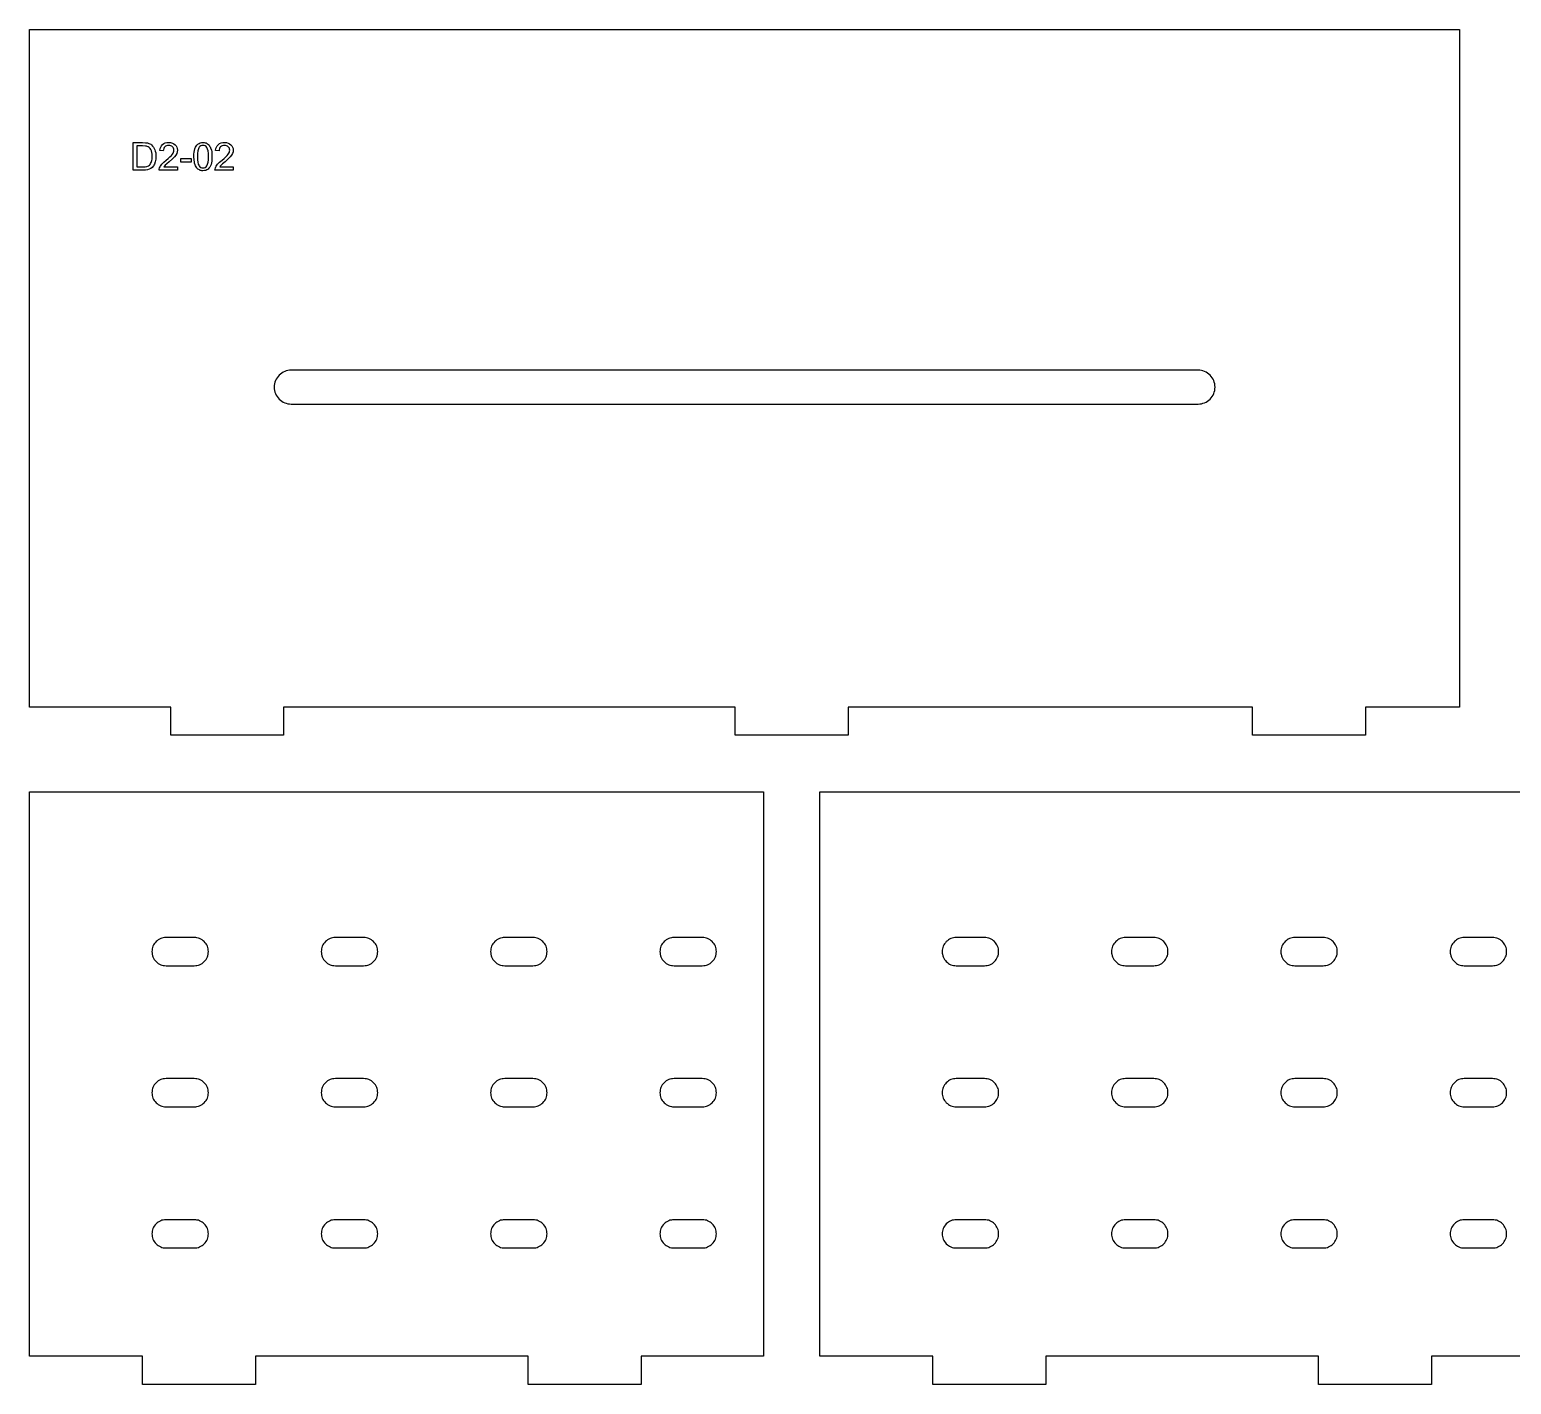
# Model space of a CAD drawing. Header units: millimetres. Extents: x 6 to 576, y -336 to -6.
# Drawn here: x 6 to 163.5, y -150 to -6 of the extents above; entities that cross this region are included whole.
import ezdxf

# ---------------------------------------------------------------- set-up
doc = ezdxf.new("R2010")
doc.units = ezdxf.units.MM
for name, color, linetype in [('cut_inner', 7, 'Continuous'), ('cut_outer', 7, 'Continuous'), ('engrave', 5, 'Continuous')]:
    doc.layers.add(name, color=color, linetype=linetype)

msp = doc.modelspace()

# ---------------------------------------------------------------- linework, layer by layer
at = {"layer": 'cut_inner'}
for points in [[(33.8, -45.8), (130.2, -45.8), (130.38, -45.79), (130.55, -45.77), (130.72, -45.72), (130.89, -45.66), (131.05, -45.59), (131.2, -45.5), (131.34, -45.39), (131.47, -45.27), (131.59, -45.14), (131.7, -45), (131.79, -44.85), (131.86, -44.69), (131.92, -44.52), (131.97, -44.35), (131.99, -44.18), (132, -44), (132, -44), (131.99, -43.82), (131.97, -43.65), (131.92, -43.48), (131.86, -43.31), (131.79, -43.15), (131.7, -43), (131.59, -42.86), (131.47, -42.73), (131.34, -42.61), (131.2, -42.5), (131.05, -42.41), (130.89, -42.34), (130.72, -42.28), (130.55, -42.23), (130.38, -42.21), (130.2, -42.2), (33.8, -42.2), (33.62, -42.21), (33.45, -42.23), (33.28, -42.28), (33.11, -42.34), (32.95, -42.41), (32.8, -42.5), (32.66, -42.61), (32.53, -42.73), (32.41, -42.86), (32.3, -43), (32.21, -43.15), (32.14, -43.31), (32.08, -43.48), (32.03, -43.65), (32.01, -43.82), (32, -44), (32, -44), (32.01, -44.18), (32.03, -44.35), (32.08, -44.52), (32.14, -44.69), (32.21, -44.85), (32.3, -45), (32.41, -45.14), (32.53, -45.27), (32.66, -45.39), (32.8, -45.5), (32.95, -45.59), (33.11, -45.66), (33.28, -45.72), (33.45, -45.77), (33.62, -45.79), (33.8, -45.8)], [(20.5, -105.5), (23.5, -105.5), (23.65, -105.49), (23.79, -105.47), (23.94, -105.44), (24.07, -105.39), (24.21, -105.32), (24.33, -105.25), (24.45, -105.16), (24.56, -105.06), (24.66, -104.95), (24.75, -104.83), (24.82, -104.71), (24.89, -104.57), (24.94, -104.44), (24.97, -104.29), (24.99, -104.15), (25, -104), (25, -104), (24.99, -103.85), (24.97, -103.71), (24.94, -103.56), (24.89, -103.43), (24.82, -103.29), (24.75, -103.17), (24.66, -103.05), (24.56, -102.94), (24.45, -102.84), (24.33, -102.75), (24.21, -102.68), (24.07, -102.61), (23.94, -102.56), (23.79, -102.53), (23.65, -102.51), (23.5, -102.5), (20.5, -102.5), (20.35, -102.51), (20.21, -102.53), (20.06, -102.56), (19.93, -102.61), (19.79, -102.68), (19.67, -102.75), (19.55, -102.84), (19.44, -102.94), (19.34, -103.05), (19.25, -103.17), (19.18, -103.29), (19.11, -103.43), (19.06, -103.56), (19.03, -103.71), (19.01, -103.85), (19, -104), (19, -104), (19.01, -104.15), (19.03, -104.29), (19.06, -104.44), (19.11, -104.57), (19.18, -104.71), (19.25, -104.83), (19.34, -104.95), (19.44, -105.06), (19.55, -105.16), (19.67, -105.25), (19.79, -105.32), (19.93, -105.39), (20.06, -105.44), (20.21, -105.47), (20.35, -105.49), (20.5, -105.5)], [(38.5, -105.5), (41.5, -105.5), (41.65, -105.49), (41.79, -105.47), (41.94, -105.44), (42.07, -105.39), (42.21, -105.32), (42.33, -105.25), (42.45, -105.16), (42.56, -105.06), (42.66, -104.95), (42.75, -104.83), (42.82, -104.71), (42.89, -104.57), (42.94, -104.44), (42.97, -104.29), (42.99, -104.15), (43, -104), (43, -104), (42.99, -103.85), (42.97, -103.71), (42.94, -103.56), (42.89, -103.43), (42.82, -103.29), (42.75, -103.17), (42.66, -103.05), (42.56, -102.94), (42.45, -102.84), (42.33, -102.75), (42.21, -102.68), (42.07, -102.61), (41.94, -102.56), (41.79, -102.53), (41.65, -102.51), (41.5, -102.5), (38.5, -102.5), (38.35, -102.51), (38.21, -102.53), (38.06, -102.56), (37.93, -102.61), (37.79, -102.68), (37.67, -102.75), (37.55, -102.84), (37.44, -102.94), (37.34, -103.05), (37.25, -103.17), (37.18, -103.29), (37.11, -103.43), (37.06, -103.56), (37.03, -103.71), (37.01, -103.85), (37, -104), (37, -104), (37.01, -104.15), (37.03, -104.29), (37.06, -104.44), (37.11, -104.57), (37.18, -104.71), (37.25, -104.83), (37.34, -104.95), (37.44, -105.06), (37.55, -105.16), (37.67, -105.25), (37.79, -105.32), (37.93, -105.39), (38.06, -105.44), (38.21, -105.47), (38.35, -105.49), (38.5, -105.5)], [(56.5, -105.5), (59.5, -105.5), (59.65, -105.49), (59.79, -105.47), (59.94, -105.44), (60.07, -105.39), (60.21, -105.32), (60.33, -105.25), (60.45, -105.16), (60.56, -105.06), (60.66, -104.95), (60.75, -104.83), (60.82, -104.71), (60.89, -104.57), (60.94, -104.44), (60.97, -104.29), (60.99, -104.15), (61, -104), (61, -104), (60.99, -103.85), (60.97, -103.71), (60.94, -103.56), (60.89, -103.43), (60.82, -103.29), (60.75, -103.17), (60.66, -103.05), (60.56, -102.94), (60.45, -102.84), (60.33, -102.75), (60.21, -102.68), (60.07, -102.61), (59.94, -102.56), (59.79, -102.53), (59.65, -102.51), (59.5, -102.5), (56.5, -102.5), (56.35, -102.51), (56.21, -102.53), (56.06, -102.56), (55.93, -102.61), (55.79, -102.68), (55.67, -102.75), (55.55, -102.84), (55.44, -102.94), (55.34, -103.05), (55.25, -103.17), (55.18, -103.29), (55.11, -103.43), (55.06, -103.56), (55.03, -103.71), (55.01, -103.85), (55, -104), (55, -104), (55.01, -104.15), (55.03, -104.29), (55.06, -104.44), (55.11, -104.57), (55.18, -104.71), (55.25, -104.83), (55.34, -104.95), (55.44, -105.06), (55.55, -105.16), (55.67, -105.25), (55.79, -105.32), (55.93, -105.39), (56.06, -105.44), (56.21, -105.47), (56.35, -105.49), (56.5, -105.5)], [(74.5, -105.5), (77.5, -105.5), (77.65, -105.49), (77.79, -105.47), (77.94, -105.44), (78.07, -105.39), (78.21, -105.32), (78.33, -105.25), (78.45, -105.16), (78.56, -105.06), (78.66, -104.95), (78.75, -104.83), (78.82, -104.71), (78.89, -104.57), (78.94, -104.44), (78.97, -104.29), (78.99, -104.15), (79, -104), (79, -104), (78.99, -103.85), (78.97, -103.71), (78.94, -103.56), (78.89, -103.43), (78.82, -103.29), (78.75, -103.17), (78.66, -103.05), (78.56, -102.94), (78.45, -102.84), (78.33, -102.75), (78.21, -102.68), (78.07, -102.61), (77.94, -102.56), (77.79, -102.53), (77.65, -102.51), (77.5, -102.5), (74.5, -102.5), (74.35, -102.51), (74.21, -102.53), (74.06, -102.56), (73.93, -102.61), (73.79, -102.68), (73.67, -102.75), (73.55, -102.84), (73.44, -102.94), (73.34, -103.05), (73.25, -103.17), (73.18, -103.29), (73.11, -103.43), (73.06, -103.56), (73.03, -103.71), (73.01, -103.85), (73, -104), (73, -104), (73.01, -104.15), (73.03, -104.29), (73.06, -104.44), (73.11, -104.57), (73.18, -104.71), (73.25, -104.83), (73.34, -104.95), (73.44, -105.06), (73.55, -105.16), (73.67, -105.25), (73.79, -105.32), (73.93, -105.39), (74.06, -105.44), (74.21, -105.47), (74.35, -105.49), (74.5, -105.5)], [(104.5, -105.5), (107.5, -105.5), (107.65, -105.49), (107.79, -105.47), (107.94, -105.44), (108.07, -105.39), (108.21, -105.32), (108.33, -105.25), (108.45, -105.16), (108.56, -105.06), (108.66, -104.95), (108.75, -104.83), (108.82, -104.71), (108.89, -104.57), (108.94, -104.44), (108.97, -104.29), (108.99, -104.15), (109, -104), (109, -104), (108.99, -103.85), (108.97, -103.71), (108.94, -103.56), (108.89, -103.43), (108.82, -103.29), (108.75, -103.17), (108.66, -103.05), (108.56, -102.94), (108.45, -102.84), (108.33, -102.75), (108.21, -102.68), (108.07, -102.61), (107.94, -102.56), (107.79, -102.53), (107.65, -102.51), (107.5, -102.5), (104.5, -102.5), (104.35, -102.51), (104.21, -102.53), (104.06, -102.56), (103.93, -102.61), (103.79, -102.68), (103.67, -102.75), (103.55, -102.84), (103.44, -102.94), (103.34, -103.05), (103.25, -103.17), (103.18, -103.29), (103.11, -103.43), (103.06, -103.56), (103.03, -103.71), (103.01, -103.85), (103, -104), (103, -104), (103.01, -104.15), (103.03, -104.29), (103.06, -104.44), (103.11, -104.57), (103.18, -104.71), (103.25, -104.83), (103.34, -104.95), (103.44, -105.06), (103.55, -105.16), (103.67, -105.25), (103.79, -105.32), (103.93, -105.39), (104.06, -105.44), (104.21, -105.47), (104.35, -105.49), (104.5, -105.5)], [(122.5, -105.5), (125.5, -105.5), (125.65, -105.49), (125.79, -105.47), (125.94, -105.44), (126.07, -105.39), (126.21, -105.32), (126.33, -105.25), (126.45, -105.16), (126.56, -105.06), (126.66, -104.95), (126.75, -104.83), (126.82, -104.71), (126.89, -104.57), (126.94, -104.44), (126.97, -104.29), (126.99, -104.15), (127, -104), (127, -104), (126.99, -103.85), (126.97, -103.71), (126.94, -103.56), (126.89, -103.43), (126.82, -103.29), (126.75, -103.17), (126.66, -103.05), (126.56, -102.94), (126.45, -102.84), (126.33, -102.75), (126.21, -102.68), (126.07, -102.61), (125.94, -102.56), (125.79, -102.53), (125.65, -102.51), (125.5, -102.5), (122.5, -102.5), (122.35, -102.51), (122.21, -102.53), (122.06, -102.56), (121.93, -102.61), (121.79, -102.68), (121.67, -102.75), (121.55, -102.84), (121.44, -102.94), (121.34, -103.05), (121.25, -103.17), (121.18, -103.29), (121.11, -103.43), (121.06, -103.56), (121.03, -103.71), (121.01, -103.85), (121, -104), (121, -104), (121.01, -104.15), (121.03, -104.29), (121.06, -104.44), (121.11, -104.57), (121.18, -104.71), (121.25, -104.83), (121.34, -104.95), (121.44, -105.06), (121.55, -105.16), (121.67, -105.25), (121.79, -105.32), (121.93, -105.39), (122.06, -105.44), (122.21, -105.47), (122.35, -105.49), (122.5, -105.5)], [(140.5, -105.5), (143.5, -105.5), (143.65, -105.49), (143.79, -105.47), (143.94, -105.44), (144.07, -105.39), (144.21, -105.32), (144.33, -105.25), (144.45, -105.16), (144.56, -105.06), (144.66, -104.95), (144.75, -104.83), (144.82, -104.71), (144.89, -104.57), (144.94, -104.44), (144.97, -104.29), (144.99, -104.15), (145, -104), (145, -104), (144.99, -103.85), (144.97, -103.71), (144.94, -103.56), (144.89, -103.43), (144.82, -103.29), (144.75, -103.17), (144.66, -103.05), (144.56, -102.94), (144.45, -102.84), (144.33, -102.75), (144.21, -102.68), (144.07, -102.61), (143.94, -102.56), (143.79, -102.53), (143.65, -102.51), (143.5, -102.5), (140.5, -102.5), (140.35, -102.51), (140.21, -102.53), (140.06, -102.56), (139.93, -102.61), (139.79, -102.68), (139.67, -102.75), (139.55, -102.84), (139.44, -102.94), (139.34, -103.05), (139.25, -103.17), (139.18, -103.29), (139.11, -103.43), (139.06, -103.56), (139.03, -103.71), (139.01, -103.85), (139, -104), (139, -104), (139.01, -104.15), (139.03, -104.29), (139.06, -104.44), (139.11, -104.57), (139.18, -104.71), (139.25, -104.83), (139.34, -104.95), (139.44, -105.06), (139.55, -105.16), (139.67, -105.25), (139.79, -105.32), (139.93, -105.39), (140.06, -105.44), (140.21, -105.47), (140.35, -105.49), (140.5, -105.5)], [(158.5, -105.5), (161.5, -105.5), (161.65, -105.49), (161.79, -105.47), (161.94, -105.44), (162.07, -105.39), (162.21, -105.32), (162.33, -105.25), (162.45, -105.16), (162.56, -105.06), (162.66, -104.95), (162.75, -104.83), (162.82, -104.71), (162.89, -104.57), (162.94, -104.44), (162.97, -104.29), (162.99, -104.15), (163, -104), (163, -104), (162.99, -103.85), (162.97, -103.71), (162.94, -103.56), (162.89, -103.43), (162.82, -103.29), (162.75, -103.17), (162.66, -103.05), (162.56, -102.94), (162.45, -102.84), (162.33, -102.75), (162.21, -102.68), (162.07, -102.61), (161.94, -102.56), (161.79, -102.53), (161.65, -102.51), (161.5, -102.5), (158.5, -102.5), (158.35, -102.51), (158.21, -102.53), (158.06, -102.56), (157.93, -102.61), (157.79, -102.68), (157.67, -102.75), (157.55, -102.84), (157.44, -102.94), (157.34, -103.05), (157.25, -103.17), (157.18, -103.29), (157.11, -103.43), (157.06, -103.56), (157.03, -103.71), (157.01, -103.85), (157, -104), (157, -104), (157.01, -104.15), (157.03, -104.29), (157.06, -104.44), (157.11, -104.57), (157.18, -104.71), (157.25, -104.83), (157.34, -104.95), (157.44, -105.06), (157.55, -105.16), (157.67, -105.25), (157.79, -105.32), (157.93, -105.39), (158.06, -105.44), (158.21, -105.47), (158.35, -105.49), (158.5, -105.5)], [(20.5, -120.5), (23.5, -120.5), (23.65, -120.49), (23.79, -120.47), (23.94, -120.44), (24.07, -120.39), (24.21, -120.32), (24.33, -120.25), (24.45, -120.16), (24.56, -120.06), (24.66, -119.95), (24.75, -119.83), (24.82, -119.71), (24.89, -119.57), (24.94, -119.44), (24.97, -119.29), (24.99, -119.15), (25, -119), (25, -119), (24.99, -118.85), (24.97, -118.71), (24.94, -118.56), (24.89, -118.43), (24.82, -118.29), (24.75, -118.17), (24.66, -118.05), (24.56, -117.94), (24.45, -117.84), (24.33, -117.75), (24.21, -117.68), (24.07, -117.61), (23.94, -117.56), (23.79, -117.53), (23.65, -117.51), (23.5, -117.5), (20.5, -117.5), (20.35, -117.51), (20.21, -117.53), (20.06, -117.56), (19.93, -117.61), (19.79, -117.68), (19.67, -117.75), (19.55, -117.84), (19.44, -117.94), (19.34, -118.05), (19.25, -118.17), (19.18, -118.29), (19.11, -118.43), (19.06, -118.56), (19.03, -118.71), (19.01, -118.85), (19, -119), (19, -119), (19.01, -119.15), (19.03, -119.29), (19.06, -119.44), (19.11, -119.57), (19.18, -119.71), (19.25, -119.83), (19.34, -119.95), (19.44, -120.06), (19.55, -120.16), (19.67, -120.25), (19.79, -120.32), (19.93, -120.39), (20.06, -120.44), (20.21, -120.47), (20.35, -120.49), (20.5, -120.5)], [(38.5, -120.5), (41.5, -120.5), (41.65, -120.49), (41.79, -120.47), (41.94, -120.44), (42.07, -120.39), (42.21, -120.32), (42.33, -120.25), (42.45, -120.16), (42.56, -120.06), (42.66, -119.95), (42.75, -119.83), (42.82, -119.71), (42.89, -119.57), (42.94, -119.44), (42.97, -119.29), (42.99, -119.15), (43, -119), (43, -119), (42.99, -118.85), (42.97, -118.71), (42.94, -118.56), (42.89, -118.43), (42.82, -118.29), (42.75, -118.17), (42.66, -118.05), (42.56, -117.94), (42.45, -117.84), (42.33, -117.75), (42.21, -117.68), (42.07, -117.61), (41.94, -117.56), (41.79, -117.53), (41.65, -117.51), (41.5, -117.5), (38.5, -117.5), (38.35, -117.51), (38.21, -117.53), (38.06, -117.56), (37.93, -117.61), (37.79, -117.68), (37.67, -117.75), (37.55, -117.84), (37.44, -117.94), (37.34, -118.05), (37.25, -118.17), (37.18, -118.29), (37.11, -118.43), (37.06, -118.56), (37.03, -118.71), (37.01, -118.85), (37, -119), (37, -119), (37.01, -119.15), (37.03, -119.29), (37.06, -119.44), (37.11, -119.57), (37.18, -119.71), (37.25, -119.83), (37.34, -119.95), (37.44, -120.06), (37.55, -120.16), (37.67, -120.25), (37.79, -120.32), (37.93, -120.39), (38.06, -120.44), (38.21, -120.47), (38.35, -120.49), (38.5, -120.5)], [(56.5, -120.5), (59.5, -120.5), (59.65, -120.49), (59.79, -120.47), (59.94, -120.44), (60.07, -120.39), (60.21, -120.32), (60.33, -120.25), (60.45, -120.16), (60.56, -120.06), (60.66, -119.95), (60.75, -119.83), (60.82, -119.71), (60.89, -119.57), (60.94, -119.44), (60.97, -119.29), (60.99, -119.15), (61, -119), (61, -119), (60.99, -118.85), (60.97, -118.71), (60.94, -118.56), (60.89, -118.43), (60.82, -118.29), (60.75, -118.17), (60.66, -118.05), (60.56, -117.94), (60.45, -117.84), (60.33, -117.75), (60.21, -117.68), (60.07, -117.61), (59.94, -117.56), (59.79, -117.53), (59.65, -117.51), (59.5, -117.5), (56.5, -117.5), (56.35, -117.51), (56.21, -117.53), (56.06, -117.56), (55.93, -117.61), (55.79, -117.68), (55.67, -117.75), (55.55, -117.84), (55.44, -117.94), (55.34, -118.05), (55.25, -118.17), (55.18, -118.29), (55.11, -118.43), (55.06, -118.56), (55.03, -118.71), (55.01, -118.85), (55, -119), (55, -119), (55.01, -119.15), (55.03, -119.29), (55.06, -119.44), (55.11, -119.57), (55.18, -119.71), (55.25, -119.83), (55.34, -119.95), (55.44, -120.06), (55.55, -120.16), (55.67, -120.25), (55.79, -120.32), (55.93, -120.39), (56.06, -120.44), (56.21, -120.47), (56.35, -120.49), (56.5, -120.5)], [(74.5, -120.5), (77.5, -120.5), (77.65, -120.49), (77.79, -120.47), (77.94, -120.44), (78.07, -120.39), (78.21, -120.32), (78.33, -120.25), (78.45, -120.16), (78.56, -120.06), (78.66, -119.95), (78.75, -119.83), (78.82, -119.71), (78.89, -119.57), (78.94, -119.44), (78.97, -119.29), (78.99, -119.15), (79, -119), (79, -119), (78.99, -118.85), (78.97, -118.71), (78.94, -118.56), (78.89, -118.43), (78.82, -118.29), (78.75, -118.17), (78.66, -118.05), (78.56, -117.94), (78.45, -117.84), (78.33, -117.75), (78.21, -117.68), (78.07, -117.61), (77.94, -117.56), (77.79, -117.53), (77.65, -117.51), (77.5, -117.5), (74.5, -117.5), (74.35, -117.51), (74.21, -117.53), (74.06, -117.56), (73.93, -117.61), (73.79, -117.68), (73.67, -117.75), (73.55, -117.84), (73.44, -117.94), (73.34, -118.05), (73.25, -118.17), (73.18, -118.29), (73.11, -118.43), (73.06, -118.56), (73.03, -118.71), (73.01, -118.85), (73, -119), (73, -119), (73.01, -119.15), (73.03, -119.29), (73.06, -119.44), (73.11, -119.57), (73.18, -119.71), (73.25, -119.83), (73.34, -119.95), (73.44, -120.06), (73.55, -120.16), (73.67, -120.25), (73.79, -120.32), (73.93, -120.39), (74.06, -120.44), (74.21, -120.47), (74.35, -120.49), (74.5, -120.5)], [(104.5, -120.5), (107.5, -120.5), (107.65, -120.49), (107.79, -120.47), (107.94, -120.44), (108.07, -120.39), (108.21, -120.32), (108.33, -120.25), (108.45, -120.16), (108.56, -120.06), (108.66, -119.95), (108.75, -119.83), (108.82, -119.71), (108.89, -119.57), (108.94, -119.44), (108.97, -119.29), (108.99, -119.15), (109, -119), (109, -119), (108.99, -118.85), (108.97, -118.71), (108.94, -118.56), (108.89, -118.43), (108.82, -118.29), (108.75, -118.17), (108.66, -118.05), (108.56, -117.94), (108.45, -117.84), (108.33, -117.75), (108.21, -117.68), (108.07, -117.61), (107.94, -117.56), (107.79, -117.53), (107.65, -117.51), (107.5, -117.5), (104.5, -117.5), (104.35, -117.51), (104.21, -117.53), (104.06, -117.56), (103.93, -117.61), (103.79, -117.68), (103.67, -117.75), (103.55, -117.84), (103.44, -117.94), (103.34, -118.05), (103.25, -118.17), (103.18, -118.29), (103.11, -118.43), (103.06, -118.56), (103.03, -118.71), (103.01, -118.85), (103, -119), (103, -119), (103.01, -119.15), (103.03, -119.29), (103.06, -119.44), (103.11, -119.57), (103.18, -119.71), (103.25, -119.83), (103.34, -119.95), (103.44, -120.06), (103.55, -120.16), (103.67, -120.25), (103.79, -120.32), (103.93, -120.39), (104.06, -120.44), (104.21, -120.47), (104.35, -120.49), (104.5, -120.5)], [(122.5, -120.5), (125.5, -120.5), (125.65, -120.49), (125.79, -120.47), (125.94, -120.44), (126.07, -120.39), (126.21, -120.32), (126.33, -120.25), (126.45, -120.16), (126.56, -120.06), (126.66, -119.95), (126.75, -119.83), (126.82, -119.71), (126.89, -119.57), (126.94, -119.44), (126.97, -119.29), (126.99, -119.15), (127, -119), (127, -119), (126.99, -118.85), (126.97, -118.71), (126.94, -118.56), (126.89, -118.43), (126.82, -118.29), (126.75, -118.17), (126.66, -118.05), (126.56, -117.94), (126.45, -117.84), (126.33, -117.75), (126.21, -117.68), (126.07, -117.61), (125.94, -117.56), (125.79, -117.53), (125.65, -117.51), (125.5, -117.5), (122.5, -117.5), (122.35, -117.51), (122.21, -117.53), (122.06, -117.56), (121.93, -117.61), (121.79, -117.68), (121.67, -117.75), (121.55, -117.84), (121.44, -117.94), (121.34, -118.05), (121.25, -118.17), (121.18, -118.29), (121.11, -118.43), (121.06, -118.56), (121.03, -118.71), (121.01, -118.85), (121, -119), (121, -119), (121.01, -119.15), (121.03, -119.29), (121.06, -119.44), (121.11, -119.57), (121.18, -119.71), (121.25, -119.83), (121.34, -119.95), (121.44, -120.06), (121.55, -120.16), (121.67, -120.25), (121.79, -120.32), (121.93, -120.39), (122.06, -120.44), (122.21, -120.47), (122.35, -120.49), (122.5, -120.5)], [(140.5, -120.5), (143.5, -120.5), (143.65, -120.49), (143.79, -120.47), (143.94, -120.44), (144.07, -120.39), (144.21, -120.32), (144.33, -120.25), (144.45, -120.16), (144.56, -120.06), (144.66, -119.95), (144.75, -119.83), (144.82, -119.71), (144.89, -119.57), (144.94, -119.44), (144.97, -119.29), (144.99, -119.15), (145, -119), (145, -119), (144.99, -118.85), (144.97, -118.71), (144.94, -118.56), (144.89, -118.43), (144.82, -118.29), (144.75, -118.17), (144.66, -118.05), (144.56, -117.94), (144.45, -117.84), (144.33, -117.75), (144.21, -117.68), (144.07, -117.61), (143.94, -117.56), (143.79, -117.53), (143.65, -117.51), (143.5, -117.5), (140.5, -117.5), (140.35, -117.51), (140.21, -117.53), (140.06, -117.56), (139.93, -117.61), (139.79, -117.68), (139.67, -117.75), (139.55, -117.84), (139.44, -117.94), (139.34, -118.05), (139.25, -118.17), (139.18, -118.29), (139.11, -118.43), (139.06, -118.56), (139.03, -118.71), (139.01, -118.85), (139, -119), (139, -119), (139.01, -119.15), (139.03, -119.29), (139.06, -119.44), (139.11, -119.57), (139.18, -119.71), (139.25, -119.83), (139.34, -119.95), (139.44, -120.06), (139.55, -120.16), (139.67, -120.25), (139.79, -120.32), (139.93, -120.39), (140.06, -120.44), (140.21, -120.47), (140.35, -120.49), (140.5, -120.5)], [(158.5, -120.5), (161.5, -120.5), (161.65, -120.49), (161.79, -120.47), (161.94, -120.44), (162.07, -120.39), (162.21, -120.32), (162.33, -120.25), (162.45, -120.16), (162.56, -120.06), (162.66, -119.95), (162.75, -119.83), (162.82, -119.71), (162.89, -119.57), (162.94, -119.44), (162.97, -119.29), (162.99, -119.15), (163, -119), (163, -119), (162.99, -118.85), (162.97, -118.71), (162.94, -118.56), (162.89, -118.43), (162.82, -118.29), (162.75, -118.17), (162.66, -118.05), (162.56, -117.94), (162.45, -117.84), (162.33, -117.75), (162.21, -117.68), (162.07, -117.61), (161.94, -117.56), (161.79, -117.53), (161.65, -117.51), (161.5, -117.5), (158.5, -117.5), (158.35, -117.51), (158.21, -117.53), (158.06, -117.56), (157.93, -117.61), (157.79, -117.68), (157.67, -117.75), (157.55, -117.84), (157.44, -117.94), (157.34, -118.05), (157.25, -118.17), (157.18, -118.29), (157.11, -118.43), (157.06, -118.56), (157.03, -118.71), (157.01, -118.85), (157, -119), (157, -119), (157.01, -119.15), (157.03, -119.29), (157.06, -119.44), (157.11, -119.57), (157.18, -119.71), (157.25, -119.83), (157.34, -119.95), (157.44, -120.06), (157.55, -120.16), (157.67, -120.25), (157.79, -120.32), (157.93, -120.39), (158.06, -120.44), (158.21, -120.47), (158.35, -120.49), (158.5, -120.5)], [(20.5, -135.5), (23.5, -135.5), (23.65, -135.49), (23.79, -135.47), (23.94, -135.44), (24.07, -135.39), (24.21, -135.32), (24.33, -135.25), (24.45, -135.16), (24.56, -135.06), (24.66, -134.95), (24.75, -134.83), (24.82, -134.71), (24.89, -134.57), (24.94, -134.44), (24.97, -134.29), (24.99, -134.15), (25, -134), (25, -134), (24.99, -133.85), (24.97, -133.71), (24.94, -133.56), (24.89, -133.43), (24.82, -133.29), (24.75, -133.17), (24.66, -133.05), (24.56, -132.94), (24.45, -132.84), (24.33, -132.75), (24.21, -132.68), (24.07, -132.61), (23.94, -132.56), (23.79, -132.53), (23.65, -132.51), (23.5, -132.5), (20.5, -132.5), (20.35, -132.51), (20.21, -132.53), (20.06, -132.56), (19.93, -132.61), (19.79, -132.68), (19.67, -132.75), (19.55, -132.84), (19.44, -132.94), (19.34, -133.05), (19.25, -133.17), (19.18, -133.29), (19.11, -133.43), (19.06, -133.56), (19.03, -133.71), (19.01, -133.85), (19, -134), (19, -134), (19.01, -134.15), (19.03, -134.29), (19.06, -134.44), (19.11, -134.57), (19.18, -134.71), (19.25, -134.83), (19.34, -134.95), (19.44, -135.06), (19.55, -135.16), (19.67, -135.25), (19.79, -135.32), (19.93, -135.39), (20.06, -135.44), (20.21, -135.47), (20.35, -135.49), (20.5, -135.5)], [(38.5, -135.5), (41.5, -135.5), (41.65, -135.49), (41.79, -135.47), (41.94, -135.44), (42.07, -135.39), (42.21, -135.32), (42.33, -135.25), (42.45, -135.16), (42.56, -135.06), (42.66, -134.95), (42.75, -134.83), (42.82, -134.71), (42.89, -134.57), (42.94, -134.44), (42.97, -134.29), (42.99, -134.15), (43, -134), (43, -134), (42.99, -133.85), (42.97, -133.71), (42.94, -133.56), (42.89, -133.43), (42.82, -133.29), (42.75, -133.17), (42.66, -133.05), (42.56, -132.94), (42.45, -132.84), (42.33, -132.75), (42.21, -132.68), (42.07, -132.61), (41.94, -132.56), (41.79, -132.53), (41.65, -132.51), (41.5, -132.5), (38.5, -132.5), (38.35, -132.51), (38.21, -132.53), (38.06, -132.56), (37.93, -132.61), (37.79, -132.68), (37.67, -132.75), (37.55, -132.84), (37.44, -132.94), (37.34, -133.05), (37.25, -133.17), (37.18, -133.29), (37.11, -133.43), (37.06, -133.56), (37.03, -133.71), (37.01, -133.85), (37, -134), (37, -134), (37.01, -134.15), (37.03, -134.29), (37.06, -134.44), (37.11, -134.57), (37.18, -134.71), (37.25, -134.83), (37.34, -134.95), (37.44, -135.06), (37.55, -135.16), (37.67, -135.25), (37.79, -135.32), (37.93, -135.39), (38.06, -135.44), (38.21, -135.47), (38.35, -135.49), (38.5, -135.5)], [(56.5, -135.5), (59.5, -135.5), (59.65, -135.49), (59.79, -135.47), (59.94, -135.44), (60.07, -135.39), (60.21, -135.32), (60.33, -135.25), (60.45, -135.16), (60.56, -135.06), (60.66, -134.95), (60.75, -134.83), (60.82, -134.71), (60.89, -134.57), (60.94, -134.44), (60.97, -134.29), (60.99, -134.15), (61, -134), (61, -134), (60.99, -133.85), (60.97, -133.71), (60.94, -133.56), (60.89, -133.43), (60.82, -133.29), (60.75, -133.17), (60.66, -133.05), (60.56, -132.94), (60.45, -132.84), (60.33, -132.75), (60.21, -132.68), (60.07, -132.61), (59.94, -132.56), (59.79, -132.53), (59.65, -132.51), (59.5, -132.5), (56.5, -132.5), (56.35, -132.51), (56.21, -132.53), (56.06, -132.56), (55.93, -132.61), (55.79, -132.68), (55.67, -132.75), (55.55, -132.84), (55.44, -132.94), (55.34, -133.05), (55.25, -133.17), (55.18, -133.29), (55.11, -133.43), (55.06, -133.56), (55.03, -133.71), (55.01, -133.85), (55, -134), (55, -134), (55.01, -134.15), (55.03, -134.29), (55.06, -134.44), (55.11, -134.57), (55.18, -134.71), (55.25, -134.83), (55.34, -134.95), (55.44, -135.06), (55.55, -135.16), (55.67, -135.25), (55.79, -135.32), (55.93, -135.39), (56.06, -135.44), (56.21, -135.47), (56.35, -135.49), (56.5, -135.5)], [(74.5, -135.5), (77.5, -135.5), (77.65, -135.49), (77.79, -135.47), (77.94, -135.44), (78.07, -135.39), (78.21, -135.32), (78.33, -135.25), (78.45, -135.16), (78.56, -135.06), (78.66, -134.95), (78.75, -134.83), (78.82, -134.71), (78.89, -134.57), (78.94, -134.44), (78.97, -134.29), (78.99, -134.15), (79, -134), (79, -134), (78.99, -133.85), (78.97, -133.71), (78.94, -133.56), (78.89, -133.43), (78.82, -133.29), (78.75, -133.17), (78.66, -133.05), (78.56, -132.94), (78.45, -132.84), (78.33, -132.75), (78.21, -132.68), (78.07, -132.61), (77.94, -132.56), (77.79, -132.53), (77.65, -132.51), (77.5, -132.5), (74.5, -132.5), (74.35, -132.51), (74.21, -132.53), (74.06, -132.56), (73.93, -132.61), (73.79, -132.68), (73.67, -132.75), (73.55, -132.84), (73.44, -132.94), (73.34, -133.05), (73.25, -133.17), (73.18, -133.29), (73.11, -133.43), (73.06, -133.56), (73.03, -133.71), (73.01, -133.85), (73, -134), (73, -134), (73.01, -134.15), (73.03, -134.29), (73.06, -134.44), (73.11, -134.57), (73.18, -134.71), (73.25, -134.83), (73.34, -134.95), (73.44, -135.06), (73.55, -135.16), (73.67, -135.25), (73.79, -135.32), (73.93, -135.39), (74.06, -135.44), (74.21, -135.47), (74.35, -135.49), (74.5, -135.5)], [(104.5, -135.5), (107.5, -135.5), (107.65, -135.49), (107.79, -135.47), (107.94, -135.44), (108.07, -135.39), (108.21, -135.32), (108.33, -135.25), (108.45, -135.16), (108.56, -135.06), (108.66, -134.95), (108.75, -134.83), (108.82, -134.71), (108.89, -134.57), (108.94, -134.44), (108.97, -134.29), (108.99, -134.15), (109, -134), (109, -134), (108.99, -133.85), (108.97, -133.71), (108.94, -133.56), (108.89, -133.43), (108.82, -133.29), (108.75, -133.17), (108.66, -133.05), (108.56, -132.94), (108.45, -132.84), (108.33, -132.75), (108.21, -132.68), (108.07, -132.61), (107.94, -132.56), (107.79, -132.53), (107.65, -132.51), (107.5, -132.5), (104.5, -132.5), (104.35, -132.51), (104.21, -132.53), (104.06, -132.56), (103.93, -132.61), (103.79, -132.68), (103.67, -132.75), (103.55, -132.84), (103.44, -132.94), (103.34, -133.05), (103.25, -133.17), (103.18, -133.29), (103.11, -133.43), (103.06, -133.56), (103.03, -133.71), (103.01, -133.85), (103, -134), (103, -134), (103.01, -134.15), (103.03, -134.29), (103.06, -134.44), (103.11, -134.57), (103.18, -134.71), (103.25, -134.83), (103.34, -134.95), (103.44, -135.06), (103.55, -135.16), (103.67, -135.25), (103.79, -135.32), (103.93, -135.39), (104.06, -135.44), (104.21, -135.47), (104.35, -135.49), (104.5, -135.5)], [(122.5, -135.5), (125.5, -135.5), (125.65, -135.49), (125.79, -135.47), (125.94, -135.44), (126.07, -135.39), (126.21, -135.32), (126.33, -135.25), (126.45, -135.16), (126.56, -135.06), (126.66, -134.95), (126.75, -134.83), (126.82, -134.71), (126.89, -134.57), (126.94, -134.44), (126.97, -134.29), (126.99, -134.15), (127, -134), (127, -134), (126.99, -133.85), (126.97, -133.71), (126.94, -133.56), (126.89, -133.43), (126.82, -133.29), (126.75, -133.17), (126.66, -133.05), (126.56, -132.94), (126.45, -132.84), (126.33, -132.75), (126.21, -132.68), (126.07, -132.61), (125.94, -132.56), (125.79, -132.53), (125.65, -132.51), (125.5, -132.5), (122.5, -132.5), (122.35, -132.51), (122.21, -132.53), (122.06, -132.56), (121.93, -132.61), (121.79, -132.68), (121.67, -132.75), (121.55, -132.84), (121.44, -132.94), (121.34, -133.05), (121.25, -133.17), (121.18, -133.29), (121.11, -133.43), (121.06, -133.56), (121.03, -133.71), (121.01, -133.85), (121, -134), (121, -134), (121.01, -134.15), (121.03, -134.29), (121.06, -134.44), (121.11, -134.57), (121.18, -134.71), (121.25, -134.83), (121.34, -134.95), (121.44, -135.06), (121.55, -135.16), (121.67, -135.25), (121.79, -135.32), (121.93, -135.39), (122.06, -135.44), (122.21, -135.47), (122.35, -135.49), (122.5, -135.5)], [(140.5, -135.5), (143.5, -135.5), (143.65, -135.49), (143.79, -135.47), (143.94, -135.44), (144.07, -135.39), (144.21, -135.32), (144.33, -135.25), (144.45, -135.16), (144.56, -135.06), (144.66, -134.95), (144.75, -134.83), (144.82, -134.71), (144.89, -134.57), (144.94, -134.44), (144.97, -134.29), (144.99, -134.15), (145, -134), (145, -134), (144.99, -133.85), (144.97, -133.71), (144.94, -133.56), (144.89, -133.43), (144.82, -133.29), (144.75, -133.17), (144.66, -133.05), (144.56, -132.94), (144.45, -132.84), (144.33, -132.75), (144.21, -132.68), (144.07, -132.61), (143.94, -132.56), (143.79, -132.53), (143.65, -132.51), (143.5, -132.5), (140.5, -132.5), (140.35, -132.51), (140.21, -132.53), (140.06, -132.56), (139.93, -132.61), (139.79, -132.68), (139.67, -132.75), (139.55, -132.84), (139.44, -132.94), (139.34, -133.05), (139.25, -133.17), (139.18, -133.29), (139.11, -133.43), (139.06, -133.56), (139.03, -133.71), (139.01, -133.85), (139, -134), (139, -134), (139.01, -134.15), (139.03, -134.29), (139.06, -134.44), (139.11, -134.57), (139.18, -134.71), (139.25, -134.83), (139.34, -134.95), (139.44, -135.06), (139.55, -135.16), (139.67, -135.25), (139.79, -135.32), (139.93, -135.39), (140.06, -135.44), (140.21, -135.47), (140.35, -135.49), (140.5, -135.5)], [(158.5, -135.5), (161.5, -135.5), (161.65, -135.49), (161.79, -135.47), (161.94, -135.44), (162.07, -135.39), (162.21, -135.32), (162.33, -135.25), (162.45, -135.16), (162.56, -135.06), (162.66, -134.95), (162.75, -134.83), (162.82, -134.71), (162.89, -134.57), (162.94, -134.44), (162.97, -134.29), (162.99, -134.15), (163, -134), (163, -134), (162.99, -133.85), (162.97, -133.71), (162.94, -133.56), (162.89, -133.43), (162.82, -133.29), (162.75, -133.17), (162.66, -133.05), (162.56, -132.94), (162.45, -132.84), (162.33, -132.75), (162.21, -132.68), (162.07, -132.61), (161.94, -132.56), (161.79, -132.53), (161.65, -132.51), (161.5, -132.5), (158.5, -132.5), (158.35, -132.51), (158.21, -132.53), (158.06, -132.56), (157.93, -132.61), (157.79, -132.68), (157.67, -132.75), (157.55, -132.84), (157.44, -132.94), (157.34, -133.05), (157.25, -133.17), (157.18, -133.29), (157.11, -133.43), (157.06, -133.56), (157.03, -133.71), (157.01, -133.85), (157, -134), (157, -134), (157.01, -134.15), (157.03, -134.29), (157.06, -134.44), (157.11, -134.57), (157.18, -134.71), (157.25, -134.83), (157.34, -134.95), (157.44, -135.06), (157.55, -135.16), (157.67, -135.25), (157.79, -135.32), (157.93, -135.39), (158.06, -135.44), (158.21, -135.47), (158.35, -135.49), (158.5, -135.5)]]:
    msp.add_lwpolyline(points, close=True, dxfattribs=at)
at = {"layer": 'cut_outer'}
for points in [[(33, -81), (21, -81), (21, -78), (6, -78), (6, -6), (158, -6), (158, -78), (148, -78), (148, -81), (136, -81), (136, -78), (93, -78), (93, -81), (81, -81), (81, -78), (33, -78)], [(30, -150), (18, -150), (18, -147), (6, -147), (6, -87), (84, -87), (84, -147), (71, -147), (71, -150), (59, -150), (59, -147), (30, -147)], [(114, -150), (102, -150), (102, -147), (90, -147), (90, -87), (168, -87), (168, -147), (155, -147), (155, -150), (143, -150), (143, -147), (114, -147)]]:
    msp.add_lwpolyline(points, close=True, dxfattribs=at)
at = {"layer": 'engrave'}
for points in [[(17, -20.95), (17, -18.01), (18.01, -18.01), (18.31, -18.02), (18.54, -18.05), (18.66, -18.09), (18.77, -18.14), (18.87, -18.19), (18.97, -18.26), (19.07, -18.37), (19.17, -18.49), (19.25, -18.62), (19.31, -18.77), (19.36, -18.92), (19.4, -19.09), (19.42, -19.27), (19.43, -19.46), (19.42, -19.63), (19.41, -19.78), (19.38, -19.92), (19.35, -20.06), (19.26, -20.29), (19.21, -20.4), (19.15, -20.49), (19.02, -20.64), (18.88, -20.75), (18.72, -20.84), (18.53, -20.9), (18.31, -20.94), (18.06, -20.95), (17, -20.95)], [(17.39, -20.6), (18.02, -20.6), (18.28, -20.59), (18.47, -20.55), (18.62, -20.48), (18.74, -20.4), (18.8, -20.32), (18.86, -20.23), (18.91, -20.14), (18.95, -20.03), (18.98, -19.9), (19.01, -19.77), (19.02, -19.62), (19.03, -19.46), (19.02, -19.24), (18.99, -19.05), (18.94, -18.89), (18.88, -18.75), (18.8, -18.64), (18.71, -18.54), (18.61, -18.47), (18.51, -18.42), (18.42, -18.39), (18.31, -18.37), (18.01, -18.36), (17.39, -18.36), (17.39, -20.6)], [(21.71, -20.6), (21.71, -20.95), (19.77, -20.95), (19.78, -20.82), (19.81, -20.7), (19.86, -20.6), (19.91, -20.5), (20.05, -20.31), (20.25, -20.1), (20.52, -19.86), (20.74, -19.68), (20.92, -19.51), (21.07, -19.37), (21.17, -19.24), (21.24, -19.13), (21.3, -19.02), (21.33, -18.91), (21.34, -18.81), (21.33, -18.7), (21.3, -18.61), (21.25, -18.52), (21.19, -18.45), (21.1, -18.38), (21.01, -18.34), (20.9, -18.31), (20.79, -18.3), (20.66, -18.31), (20.55, -18.34), (20.45, -18.39), (20.37, -18.45), (20.3, -18.54), (20.25, -18.64), (20.22, -18.76), (20.21, -18.89), (19.84, -18.85), (19.87, -18.65), (19.93, -18.48), (20.02, -18.34), (20.13, -18.22), (20.26, -18.12), (20.42, -18.05), (20.59, -18.01), (20.79, -18), (20.99, -18.01), (21.17, -18.06), (21.33, -18.13), (21.46, -18.23), (21.57, -18.36), (21.65, -18.5), (21.69, -18.65), (21.71, -18.82), (21.69, -18.99), (21.64, -19.16), (21.54, -19.34), (21.4, -19.52), (21.18, -19.74), (20.84, -20.04), (20.58, -20.27), (20.42, -20.41), (20.34, -20.51), (20.27, -20.6), (21.71, -20.6)], [(23.47, -19.5), (23.47, -19.25), (23.49, -19.03), (23.53, -18.83), (23.57, -18.66), (23.63, -18.51), (23.71, -18.38), (23.79, -18.27), (23.89, -18.17), (24.01, -18.1), (24.13, -18.04), (24.27, -18.01), (24.42, -18), (24.54, -18.01), (24.65, -18.02), (24.75, -18.05), (24.84, -18.1), (24.92, -18.15), (25, -18.21), (25.07, -18.29), (25.13, -18.37), (25.19, -18.46), (25.24, -18.57), (25.32, -18.81), (25.35, -18.95), (25.37, -19.11), (25.38, -19.5), (25.38, -19.75), (25.36, -19.97), (25.32, -20.16), (25.28, -20.34), (25.22, -20.49), (25.14, -20.62), (25.06, -20.73), (24.96, -20.83), (24.85, -20.9), (24.72, -20.96), (24.58, -20.99), (24.42, -21), (24.32, -21), (24.22, -20.98), (24.13, -20.96), (24.05, -20.92), (23.97, -20.88), (23.89, -20.83), (23.82, -20.77), (23.76, -20.7), (23.69, -20.6), (23.63, -20.48), (23.58, -20.36), (23.54, -20.21), (23.51, -20.06), (23.49, -19.89), (23.47, -19.5)], [(23.84, -19.5), (23.85, -19.83), (23.88, -20.1), (23.93, -20.31), (23.97, -20.4), (24.01, -20.46), (24.1, -20.57), (24.2, -20.64), (24.31, -20.69), (24.42, -20.7), (24.54, -20.69), (24.65, -20.64), (24.75, -20.57), (24.84, -20.46), (24.88, -20.4), (24.92, -20.31), (24.97, -20.1), (25, -19.83), (25.01, -19.5), (25, -19.17), (24.97, -18.9), (24.92, -18.69), (24.88, -18.6), (24.84, -18.54), (24.75, -18.43), (24.65, -18.36), (24.54, -18.31), (24.42, -18.3), (24.3, -18.31), (24.2, -18.35), (24.1, -18.42), (24.02, -18.51), (23.98, -18.58), (23.94, -18.67), (23.88, -18.89), (23.85, -19.17), (23.84, -19.5)], [(27.65, -20.6), (27.65, -20.95), (25.7, -20.95), (25.71, -20.82), (25.75, -20.7), (25.79, -20.6), (25.84, -20.5), (25.98, -20.31), (26.18, -20.1), (26.45, -19.86), (26.67, -19.68), (26.86, -19.51), (27, -19.37), (27.1, -19.24), (27.18, -19.13), (27.23, -19.02), (27.26, -18.91), (27.27, -18.81), (27.26, -18.7), (27.23, -18.61), (27.18, -18.52), (27.12, -18.45), (27.03, -18.38), (26.94, -18.34), (26.83, -18.31), (26.72, -18.3), (26.59, -18.31), (26.48, -18.34), (26.39, -18.39), (26.3, -18.45), (26.23, -18.54), (26.18, -18.64), (26.15, -18.76), (26.14, -18.89), (25.77, -18.85), (25.8, -18.65), (25.86, -18.48), (25.95, -18.34), (26.06, -18.22), (26.19, -18.12), (26.35, -18.05), (26.53, -18.01), (26.73, -18), (26.93, -18.01), (27.1, -18.06), (27.26, -18.13), (27.39, -18.23), (27.5, -18.36), (27.58, -18.5), (27.63, -18.65), (27.64, -18.82), (27.62, -18.99), (27.57, -19.16), (27.47, -19.34), (27.33, -19.52), (27.11, -19.74), (26.77, -20.04), (26.51, -20.27), (26.36, -20.41), (26.27, -20.51), (26.2, -20.6), (27.65, -20.6)], [(22.06, -20.07), (22.06, -19.71), (23.17, -19.71), (23.17, -20.07), (22.06, -20.07)]]:
    msp.add_lwpolyline(points, close=True, dxfattribs=at)

doc.saveas('drawing.dxf')
